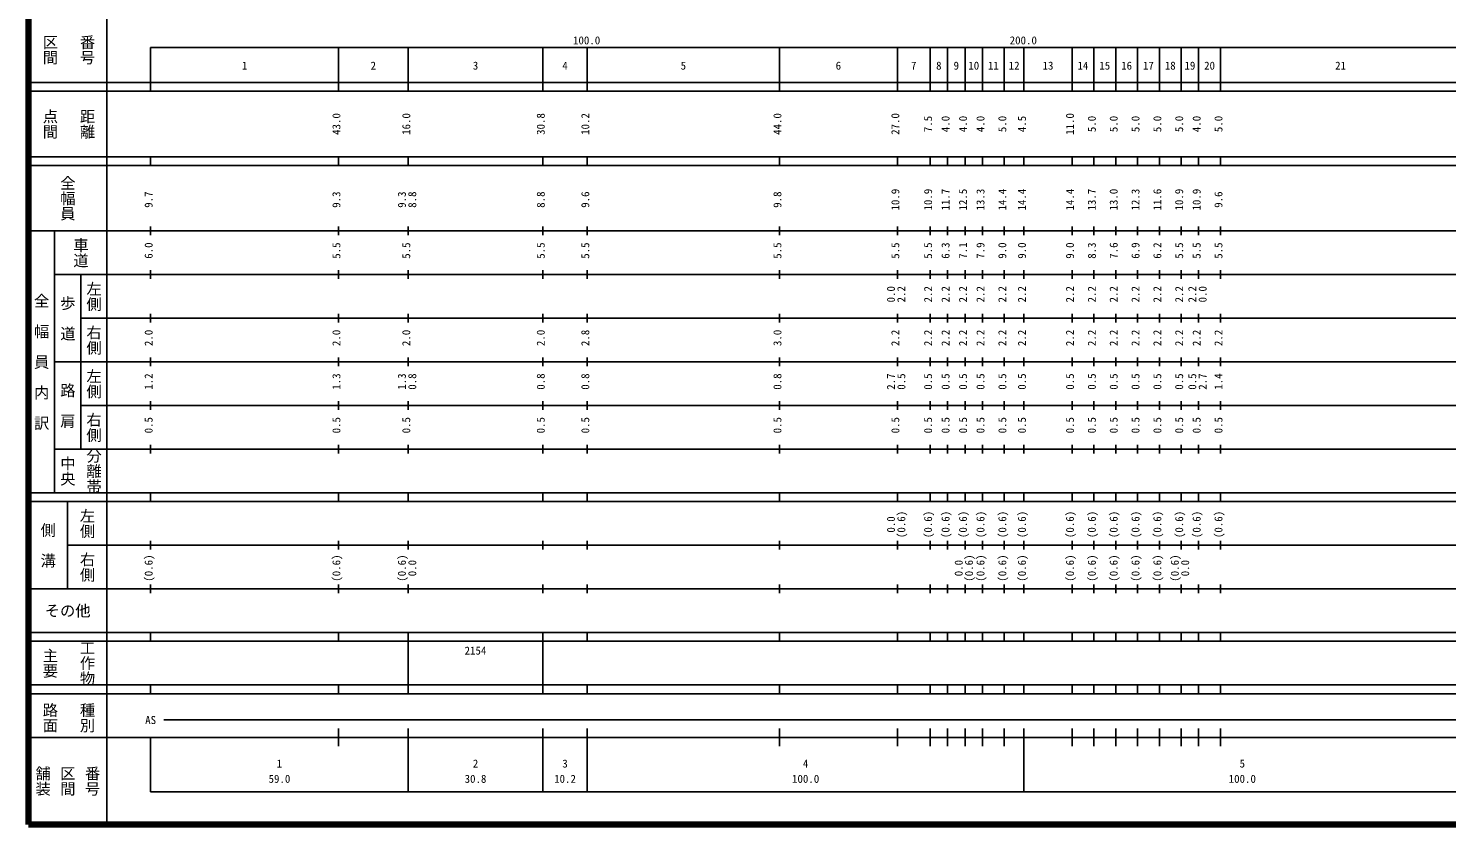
# Model space of a CAD drawing. Units: millimetres on the paper, enlarged 1000 times. Extents: x 40000 to 680000, y 20000 to 380000.
# Drawn here: x 40000 to 364793, y 20000 to 202409 of the extents above; entities that cross this region are included whole.
import ezdxf
from ezdxf.enums import TextEntityAlignment as Align

# ---------------------------------------------------------------- set-up
doc = ezdxf.new("R2010")
doc.units = ezdxf.units.MM
doc.header["$LTSCALE"] = 1000
doc.layers.add('M-TTL', color=2, linetype='Continuous', lineweight=140)
doc.layers.add('M-TTL-BAND', color=7, linetype='Continuous', lineweight=25)
doc.styles.add('@ＭＳ ゴシック', font='')
doc.styles.add('ＭＳ ゴシック', font='')
doc.styles.get('@ＭＳ ゴシック').set_extended_font_data('@MS Gothic')
doc.styles.get('ＭＳ ゴシック').set_extended_font_data('MS Gothic')

msp = doc.modelspace()

# ---------------------------------------------------------------- linework, layer by layer
at = {"layer": 'M-TTL'}
for p, q in [((40000, 380000), (40000, 20000)), ((40000, 20000), (680000, 20000))]:
    msp.add_line(p, q, dxfattribs=at)
at = {"layer": 'M-TTL-BAND'}
for p, q in [((58000, 370000), (58000, 20000)), ((68000, 198000), (579000, 198000)), ((68000, 198000), (68000, 188000)), ((111000, 188000), (111000, 198000)), ((127000, 188000), (127000, 198000)), ((157800, 188000), (157800, 198000)), ((168000, 188000), (168000, 198000)), ((212000, 188000), (212000, 198000)), ((239000, 188000), (239000, 198000)), ((246500, 188000), (246500, 198000)), ((250500, 188000), (250500, 198000)), ((254500, 188000), (254500, 198000)), ((258500, 188000), (258500, 198000)), ((263500, 188000), (263500, 198000)), ((268000, 188000), (268000, 198000)), ((279000, 188000), (279000, 198000)), ((284000, 188000), (284000, 198000)), ((289000, 188000), (289000, 198000)), ((294000, 188000), (294000, 198000)), ((299000, 188000), (299000, 198000)), ((304000, 188000), (304000, 198000)), ((308000, 188000), (308000, 198000)), ((313000, 188000), (313000, 198000)), ((40000, 190000), (579000, 190000)), ((40000, 188000), (579000, 188000)), ((40000, 173000), (579000, 173000)), ((68000, 171000), (68000, 173000)), ((111000, 171000), (111000, 173000)), ((127000, 171000), (127000, 173000)), ((157800, 171000), (157800, 173000)), ((168000, 171000), (168000, 173000)), ((212000, 171000), (212000, 173000)), ((239000, 171000), (239000, 173000)), ((246500, 171000), (246500, 173000)), ((250500, 171000), (250500, 173000)), ((254500, 171000), (254500, 173000)), ((258500, 171000), (258500, 173000)), ((263500, 171000), (263500, 173000)), ((268000, 171000), (268000, 173000)), ((279000, 171000), (279000, 173000)), ((284000, 171000), (284000, 173000)), ((289000, 171000), (289000, 173000)), ((294000, 171000), (294000, 173000)), ((299000, 171000), (299000, 173000)), ((304000, 171000), (304000, 173000)), ((308000, 171000), (308000, 173000)), ((313000, 171000), (313000, 173000)), ((40000, 171000), (579000, 171000)), ((40000, 156000), (579000, 156000)), ((46000, 96000), (46000, 156000)), ((68000, 155000), (68000, 157000)), ((111000, 155000), (111000, 157000)), ((127000, 155000), (127000, 157000)), ((157800, 155000), (157800, 157000)), ((168000, 155000), (168000, 157000)), ((212000, 155000), (212000, 157000)), ((239000, 155000), (239000, 157000)), ((246500, 155000), (246500, 157000)), ((250500, 155000), (250500, 157000)), ((254500, 155000), (254500, 157000)), ((258500, 155000), (258500, 157000)), ((263500, 155000), (263500, 157000)), ((268000, 155000), (268000, 157000)), ((279000, 155000), (279000, 157000)), ((284000, 155000), (284000, 157000)), ((289000, 155000), (289000, 157000)), ((294000, 155000), (294000, 157000)), ((299000, 155000), (299000, 157000)), ((304000, 155000), (304000, 157000)), ((308000, 155000), (308000, 157000)), ((313000, 155000), (313000, 157000)), ((68000, 145000), (68000, 147000)), ((111000, 145000), (111000, 147000)), ((127000, 145000), (127000, 147000)), ((157800, 145000), (157800, 147000)), ((168000, 145000), (168000, 147000)), ((212000, 145000), (212000, 147000)), ((239000, 145000), (239000, 147000)), ((246500, 145000), (246500, 147000)), ((250500, 145000), (250500, 147000)), ((254500, 145000), (254500, 147000)), ((258500, 145000), (258500, 147000)), ((263500, 145000), (263500, 147000)), ((268000, 145000), (268000, 147000)), ((279000, 145000), (279000, 147000)), ((284000, 145000), (284000, 147000)), ((289000, 145000), (289000, 147000)), ((294000, 145000), (294000, 147000)), ((299000, 145000), (299000, 147000)), ((304000, 145000), (304000, 147000)), ((308000, 145000), (308000, 147000)), ((313000, 145000), (313000, 147000)), ((46000, 146000), (579000, 146000)), ((52000, 146000), (52000, 106000)), ((68000, 135000), (68000, 137000)), ((111000, 135000), (111000, 137000)), ((127000, 135000), (127000, 137000)), ((157800, 135000), (157800, 137000)), ((168000, 135000), (168000, 137000)), ((212000, 135000), (212000, 137000)), ((239000, 135000), (239000, 137000)), ((246500, 135000), (246500, 137000)), ((250500, 135000), (250500, 137000)), ((254500, 135000), (254500, 137000)), ((258500, 135000), (258500, 137000)), ((263500, 135000), (263500, 137000)), ((268000, 135000), (268000, 137000)), ((279000, 135000), (279000, 137000)), ((284000, 135000), (284000, 137000)), ((289000, 135000), (289000, 137000)), ((294000, 135000), (294000, 137000)), ((299000, 135000), (299000, 137000)), ((304000, 135000), (304000, 137000)), ((308000, 135000), (308000, 137000)), ((313000, 135000), (313000, 137000)), ((52000, 136000), (579000, 136000)), ((68000, 125000), (68000, 127000)), ((111000, 125000), (111000, 127000)), ((127000, 125000), (127000, 127000)), ((157800, 125000), (157800, 127000)), ((168000, 125000), (168000, 127000)), ((212000, 125000), (212000, 127000)), ((239000, 125000), (239000, 127000)), ((246500, 125000), (246500, 127000)), ((250500, 125000), (250500, 127000)), ((254500, 125000), (254500, 127000)), ((258500, 125000), (258500, 127000)), ((263500, 125000), (263500, 127000)), ((268000, 125000), (268000, 127000)), ((279000, 125000), (279000, 127000)), ((284000, 125000), (284000, 127000)), ((289000, 125000), (289000, 127000)), ((294000, 125000), (294000, 127000)), ((299000, 125000), (299000, 127000)), ((304000, 125000), (304000, 127000)), ((308000, 125000), (308000, 127000)), ((313000, 125000), (313000, 127000)), ((46000, 126000), (579000, 126000)), ((68000, 115000), (68000, 117000)), ((111000, 115000), (111000, 117000)), ((127000, 115000), (127000, 117000)), ((157800, 115000), (157800, 117000)), ((168000, 115000), (168000, 117000)), ((212000, 115000), (212000, 117000)), ((239000, 115000), (239000, 117000)), ((246500, 115000), (246500, 117000)), ((250500, 115000), (250500, 117000)), ((254500, 115000), (254500, 117000)), ((258500, 115000), (258500, 117000)), ((263500, 115000), (263500, 117000)), ((268000, 115000), (268000, 117000)), ((279000, 115000), (279000, 117000)), ((284000, 115000), (284000, 117000)), ((289000, 115000), (289000, 117000)), ((294000, 115000), (294000, 117000)), ((299000, 115000), (299000, 117000)), ((304000, 115000), (304000, 117000)), ((308000, 115000), (308000, 117000)), ((313000, 115000), (313000, 117000)), ((52000, 116000), (579000, 116000)), ((46000, 106000), (579000, 106000)), ((68000, 105000), (68000, 107000)), ((111000, 105000), (111000, 107000)), ((127000, 105000), (127000, 107000)), ((157800, 105000), (157800, 107000)), ((168000, 105000), (168000, 107000)), ((212000, 105000), (212000, 107000)), ((239000, 105000), (239000, 107000)), ((246500, 105000), (246500, 107000)), ((250500, 105000), (250500, 107000)), ((254500, 105000), (254500, 107000)), ((258500, 105000), (258500, 107000)), ((263500, 105000), (263500, 107000)), ((268000, 105000), (268000, 107000)), ((279000, 105000), (279000, 107000)), ((284000, 105000), (284000, 107000)), ((289000, 105000), (289000, 107000)), ((294000, 105000), (294000, 107000)), ((299000, 105000), (299000, 107000)), ((304000, 105000), (304000, 107000)), ((308000, 105000), (308000, 107000)), ((313000, 105000), (313000, 107000)), ((40000, 96000), (579000, 96000)), ((68000, 94000), (68000, 96000)), ((111000, 94000), (111000, 96000)), ((127000, 94000), (127000, 96000)), ((157800, 94000), (157800, 96000)), ((168000, 94000), (168000, 96000)), ((212000, 94000), (212000, 96000)), ((239000, 94000), (239000, 96000)), ((246500, 94000), (246500, 96000)), ((250500, 94000), (250500, 96000)), ((254500, 94000), (254500, 96000)), ((258500, 94000), (258500, 96000)), ((263500, 94000), (263500, 96000)), ((268000, 94000), (268000, 96000)), ((279000, 94000), (279000, 96000)), ((284000, 94000), (284000, 96000)), ((289000, 94000), (289000, 96000)), ((294000, 94000), (294000, 96000)), ((299000, 94000), (299000, 96000)), ((304000, 94000), (304000, 96000)), ((308000, 94000), (308000, 96000)), ((313000, 94000), (313000, 96000)), ((40000, 94000), (579000, 94000)), ((49000, 94000), (49000, 74000)), ((68000, 83000), (68000, 85000)), ((111000, 83000), (111000, 85000)), ((127000, 83000), (127000, 85000)), ((157800, 83000), (157800, 85000)), ((168000, 83000), (168000, 85000)), ((212000, 83000), (212000, 85000)), ((239000, 83000), (239000, 85000)), ((246500, 83000), (246500, 85000)), ((250500, 83000), (250500, 85000)), ((254500, 83000), (254500, 85000)), ((258500, 83000), (258500, 85000)), ((263500, 83000), (263500, 85000)), ((268000, 83000), (268000, 85000)), ((279000, 83000), (279000, 85000)), ((284000, 83000), (284000, 85000)), ((289000, 83000), (289000, 85000)), ((294000, 83000), (294000, 85000)), ((299000, 83000), (299000, 85000)), ((304000, 83000), (304000, 85000)), ((308000, 83000), (308000, 85000)), ((313000, 83000), (313000, 85000)), ((49000, 84000), (579000, 84000)), ((68000, 73000), (68000, 75000)), ((111000, 73000), (111000, 75000)), ((127000, 73000), (127000, 75000)), ((157800, 73000), (157800, 75000)), ((168000, 73000), (168000, 75000)), ((212000, 73000), (212000, 75000)), ((239000, 73000), (239000, 75000)), ((246500, 73000), (246500, 75000)), ((250500, 73000), (250500, 75000)), ((254500, 73000), (254500, 75000)), ((258500, 73000), (258500, 75000)), ((263500, 73000), (263500, 75000)), ((268000, 73000), (268000, 75000)), ((279000, 73000), (279000, 75000)), ((284000, 73000), (284000, 75000)), ((289000, 73000), (289000, 75000)), ((294000, 73000), (294000, 75000)), ((299000, 73000), (299000, 75000)), ((304000, 73000), (304000, 75000)), ((308000, 73000), (308000, 75000)), ((313000, 73000), (313000, 75000)), ((40000, 74000), (579000, 74000)), ((40000, 64000), (579000, 64000)), ((40000, 62000), (579000, 62000)), ((68000, 62000), (68000, 64000)), ((111000, 62000), (111000, 64000)), ((127000, 62000), (127000, 64000)), ((127000, 52000), (127000, 62000)), ((157800, 62000), (157800, 64000)), ((157800, 52000), (157800, 62000)), ((168000, 62000), (168000, 64000)), ((212000, 62000), (212000, 64000)), ((239000, 62000), (239000, 64000)), ((246500, 62000), (246500, 64000)), ((250500, 62000), (250500, 64000)), ((254500, 62000), (254500, 64000)), ((258500, 62000), (258500, 64000)), ((263500, 62000), (263500, 64000)), ((268000, 62000), (268000, 64000)), ((279000, 62000), (279000, 64000)), ((284000, 62000), (284000, 64000)), ((289000, 62000), (289000, 64000)), ((294000, 62000), (294000, 64000)), ((299000, 62000), (299000, 64000)), ((304000, 62000), (304000, 64000)), ((308000, 62000), (308000, 64000)), ((313000, 62000), (313000, 64000)), ((40000, 52000), (579000, 52000)), ((68000, 50000), (68000, 52000)), ((111000, 50000), (111000, 52000)), ((127000, 50000), (127000, 52000)), ((157800, 50000), (157800, 52000)), ((168000, 50000), (168000, 52000)), ((212000, 50000), (212000, 52000)), ((239000, 50000), (239000, 52000)), ((246500, 50000), (246500, 52000)), ((250500, 50000), (250500, 52000)), ((254500, 50000), (254500, 52000)), ((258500, 50000), (258500, 52000)), ((263500, 50000), (263500, 52000)), ((268000, 50000), (268000, 52000)), ((279000, 50000), (279000, 52000)), ((284000, 50000), (284000, 52000)), ((289000, 50000), (289000, 52000)), ((294000, 50000), (294000, 52000)), ((299000, 50000), (299000, 52000)), ((304000, 50000), (304000, 52000)), ((308000, 50000), (308000, 52000)), ((313000, 50000), (313000, 52000)), ((40000, 50000), (579000, 50000)), ((71000, 44000), (565000, 44000)), ((40000, 40000), (579000, 40000)), ((68000, 40000), (68000, 27500)), ((111000, 38000), (111000, 42000)), ((127000, 27500), (127000, 42000)), ((157800, 27500), (157800, 42000)), ((168000, 27500), (168000, 42000)), ((212000, 38000), (212000, 42000)), ((239000, 38000), (239000, 42000)), ((246500, 38000), (246500, 42000)), ((250500, 38000), (250500, 42000)), ((254500, 38000), (254500, 42000)), ((258500, 38000), (258500, 42000)), ((263500, 38000), (263500, 42000)), ((268000, 27500), (268000, 42000)), ((279000, 38000), (279000, 42000)), ((284000, 38000), (284000, 42000)), ((289000, 38000), (289000, 42000)), ((294000, 38000), (294000, 42000)), ((299000, 38000), (299000, 42000)), ((304000, 38000), (304000, 42000)), ((308000, 38000), (308000, 42000)), ((313000, 38000), (313000, 42000)), ((68000, 27500), (579000, 27500))]:
    msp.add_line(p, q, dxfattribs=at)

# ---------------------------------------------------------------- texts
at = {"layer": 'M-TTL-BAND', "style": '@ＭＳ ゴシック'}
for s, p in [('区間', (45000, 197500)), ('番号', (53500, 197500)), ('点間', (45000, 180500)), ('距離', (53500, 180500)), ('全幅員', (49000, 163500)), ('車道', (52000, 151000)), ('左側', (55000, 141000)), ('全\u3000幅\u3000員\u3000内\u3000訳', (43000, 126000)), ('歩\u3000道', (49000, 136000)), ('右側', (55000, 131000)), ('左側', (55000, 121000)), ('路\u3000肩', (49000, 116000)), ('右側', (55000, 111000)), ('中央', (49000, 101000)), ('分離帯', (55000, 101000)), ('左側', (53500, 89000)), ('側\u3000溝', (44500, 84000)), ('右側', (53500, 79000)), ('工作物', (53500, 57000)), ('主要', (45000, 57000)), ('路面', (45000, 44500)), ('種別', (53500, 44500)), ('舗装', (43333, 30000)), ('区間', (49000, 30000)), ('番号', (54667, 30000))]:
    msp.add_text(s, height=2566, rotation=270, dxfattribs=at).set_placement(p, align=Align.MIDDLE_CENTER)
at = {"layer": 'M-TTL-BAND', "style": 'ＭＳ ゴシック'}
for s, p in [('100.0', (167844, 198195)), ('200.0', (267844, 198195)), ('1', (89500, 192405)), ('2', (119000, 192405)), ('3', (142400, 192405)), ('4', (162900, 192405)), ('5', (190000, 192405)), ('6', (225500, 192405)), ('7', (242750, 192405)), ('8', (248500, 192405)), ('9', (252500, 192405)), ('10', (256500, 192405)), ('11', (261000, 192405)), ('12', (265750, 192405)), ('13', (273500, 192405)), ('14', (281500, 192405)), ('15', (286500, 192405)), ('16', (291500, 192405)), ('17', (296500, 192405)), ('18', (301500, 192405)), ('19', (306000, 192405)), ('20', (310500, 192405)), ('21', (340500, 192405)), ('AS', (68000, 42500)), ('1', (97500, 32523)), ('2', (142400, 32523)), ('3', (162900, 32523)), ('4', (218000, 32523)), ('5', (318000, 32523)), ('59.0', (97500, 29033)), ('30.8', (142400, 29033)), ('10.2', (162900, 29033)), ('100.0', (218000, 29033)), ('100.0', (318000, 29033))]:
    msp.add_text(s, height=1833, dxfattribs=at).set_placement(p, align=Align.BOTTOM_CENTER)
for s, p in [('43.0', (112000, 180500)), ('16.0', (128000, 180500)), ('30.8', (158800, 180500)), ('10.2', (169000, 180500)), ('44.0', (213000, 180500)), ('27.0', (240000, 180500)), ('7.5', (247500, 180500)), ('4.0', (251500, 180500)), ('4.0', (255500, 180500)), ('4.0', (259500, 180500)), ('5.0', (264500, 180500)), ('4.5', (269000, 180500)), ('11.0', (280000, 180500)), ('5.0', (285000, 180500)), ('5.0', (290000, 180500)), ('5.0', (295000, 180500)), ('5.0', (300000, 180500)), ('5.0', (305000, 180500)), ('4.0', (309000, 180500)), ('5.0', (314000, 180500)), ('9.7', (69000, 163174)), ('9.3', (112000, 163174)), ('9.3', (127000, 163174)), ('8.8', (129370, 163174)), ('8.8', (158800, 163174)), ('9.6', (169000, 163174)), ('9.8', (213000, 163174)), ('10.9', (240000, 163174)), ('10.9', (247500, 163174)), ('11.7', (251500, 163174)), ('12.5', (255500, 163174)), ('13.3', (259500, 163174)), ('14.4', (264500, 163174)), ('14.4', (269000, 163174)), ('14.4', (280000, 163174)), ('13.7', (285000, 163174)), ('13.0', (290000, 163174)), ('12.3', (295000, 163174)), ('11.6', (300000, 163174)), ('10.9', (305000, 163174)), ('10.9', (309000, 163174)), ('9.6', (314000, 163174)), ('6.0', (69000, 151500)), ('5.5', (112000, 151500)), ('5.5', (128000, 151500)), ('5.5', (158800, 151500)), ('5.5', (169000, 151500)), ('5.5', (213000, 151500)), ('5.5', (240000, 151500)), ('5.5', (247500, 151500)), ('6.3', (251500, 151500)), ('7.1', (255500, 151500)), ('7.9', (259500, 151500)), ('9.0', (264500, 151500)), ('9.0', (269000, 151500)), ('9.0', (280000, 151500)), ('8.3', (285000, 151500)), ('7.6', (290000, 151500)), ('6.9', (295000, 151500)), ('6.2', (300000, 151500)), ('5.5', (305000, 151500)), ('5.5', (309000, 151500)), ('5.5', (314000, 151500)), ('0.0', (239000, 141500)), ('2.2', (241370, 141500)), ('2.2', (247500, 141500)), ('2.2', (251500, 141500)), ('2.2', (255500, 141500)), ('2.2', (259500, 141500)), ('2.2', (264500, 141500)), ('2.2', (269000, 141500)), ('2.2', (280000, 141500)), ('2.2', (285000, 141500)), ('2.2', (290000, 141500)), ('2.2', (295000, 141500)), ('2.2', (300000, 141500)), ('2.2', (305000, 141500)), ('2.2', (308000, 141500)), ('0.0', (310370, 141500)), ('2.0', (69000, 131500)), ('2.0', (112000, 131500)), ('2.0', (128000, 131500)), ('2.0', (158800, 131500)), ('2.8', (169000, 131500)), ('3.0', (213000, 131500)), ('2.2', (240000, 131500)), ('2.2', (247500, 131500)), ('2.2', (251500, 131500)), ('2.2', (255500, 131500)), ('2.2', (259500, 131500)), ('2.2', (264500, 131500)), ('2.2', (269000, 131500)), ('2.2', (280000, 131500)), ('2.2', (285000, 131500)), ('2.2', (290000, 131500)), ('2.2', (295000, 131500)), ('2.2', (300000, 131500)), ('2.2', (305000, 131500)), ('2.2', (309000, 131500)), ('2.2', (314000, 131500)), ('1.2', (69000, 121500)), ('1.3', (112000, 121500)), ('1.3', (127000, 121500)), ('0.8', (129370, 121500)), ('0.8', (158800, 121500)), ('0.8', (169000, 121500)), ('0.8', (213000, 121500)), ('2.7', (239000, 121500)), ('0.5', (241370, 121500)), ('0.5', (247500, 121500)), ('0.5', (251500, 121500)), ('0.5', (255500, 121500)), ('0.5', (259500, 121500)), ('0.5', (264500, 121500)), ('0.5', (269000, 121500)), ('0.5', (280000, 121500)), ('0.5', (285000, 121500)), ('0.5', (290000, 121500)), ('0.5', (295000, 121500)), ('0.5', (300000, 121500)), ('0.5', (305000, 121500)), ('0.5', (308000, 121500)), ('2.7', (310370, 121500)), ('1.4', (314000, 121500)), ('0.5', (69000, 111500)), ('0.5', (112000, 111500)), ('0.5', (128000, 111500)), ('0.5', (158800, 111500)), ('0.5', (169000, 111500)), ('0.5', (213000, 111500)), ('0.5', (240000, 111500)), ('0.5', (247500, 111500)), ('0.5', (251500, 111500)), ('0.5', (255500, 111500)), ('0.5', (259500, 111500)), ('0.5', (264500, 111500)), ('0.5', (269000, 111500)), ('0.5', (280000, 111500)), ('0.5', (285000, 111500)), ('0.5', (290000, 111500)), ('0.5', (295000, 111500)), ('0.5', (300000, 111500)), ('0.5', (305000, 111500)), ('0.5', (309000, 111500)), ('0.5', (314000, 111500)), ('(0.6)', (241370, 88764)), ('(0.6)', (247500, 88764)), ('(0.6)', (251500, 88764)), ('(0.6)', (255500, 88764)), ('(0.6)', (259500, 88764)), ('(0.6)', (264500, 88764)), ('(0.6)', (269000, 88764)), ('(0.6)', (280000, 88764)), ('(0.6)', (285000, 88764)), ('(0.6)', (290000, 88764)), ('(0.6)', (295000, 88764)), ('(0.6)', (300000, 88764)), ('(0.6)', (305000, 88764)), ('(0.6)', (309000, 88764)), ('(0.6)', (314000, 88764)), ('0.0', (239000, 88764)), ('(0.6)', (69000, 78764)), ('(0.6)', (112000, 78764)), ('(0.6)', (127000, 78764)), ('(0.6)', (256870, 78764)), ('(0.6)', (259500, 78764)), ('(0.6)', (264500, 78764)), ('(0.6)', (269000, 78764)), ('(0.6)', (280000, 78764)), ('(0.6)', (285000, 78764)), ('(0.6)', (290000, 78764)), ('(0.6)', (295000, 78764)), ('(0.6)', (300000, 78764)), ('(0.6)', (304000, 78764)), ('0.0', (129370, 78764)), ('0.0', (254500, 78764)), ('0.0', (306370, 78764))]:
    msp.add_text(s, height=1833, rotation=90, dxfattribs=at).set_placement(p, align=Align.BOTTOM_CENTER)
msp.add_text('その他', height=2566, dxfattribs=at).set_placement((49000, 69000), align=Align.MIDDLE_CENTER)
msp.add_text('2154', height=1833, dxfattribs=at).set_placement((139900, 58405), align=Align.BOTTOM_LEFT)

doc.saveas('drawing.dxf')
